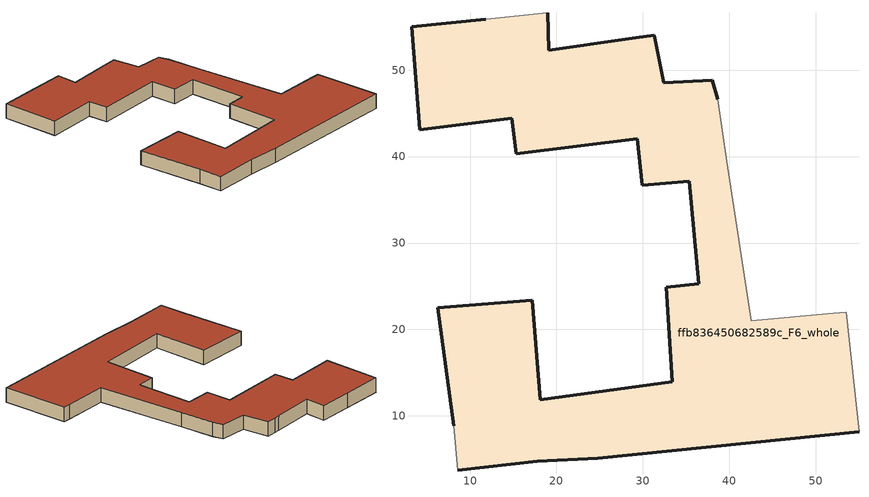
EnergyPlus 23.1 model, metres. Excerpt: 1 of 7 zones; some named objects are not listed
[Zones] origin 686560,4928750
ffb836450682589c_F6_whole
 floor to ffb836450682589c_F5_whole (EU_floor_Construction): 55,8.16 53.5,22 52.02,21.86 42.55,21 39.72,39.49 38.63,46.62 38.01,48.81 32.41,48.54 31.28,54.03 29.17,53.76 27.96,53.6 19.1,52.28 18.99,56.62 11.81,55.89 3.22,55.04 4.2,43.12 14.84,44.42 15.34,40.34 29.35,42.06 29.94,36.68 35.36,37.16 36.45,25.28 32.69,24.89 33.41,13.95 18.11,11.87 17.22,23.38 6.24,22.52 8.11,8.87 8.57,3.73 17.78,4.77 24.76,5.09 z18
 wall outside (EU_wall_Construction): 18.99,56.62 19.1,52.28 27.96,53.6 29.17,53.76 31.28,54.03 32.41,48.54 38.01,48.81 38.63,46.62 / 55,8.16 24.76,5.09 17.78,4.77 8.57,3.73 / 8.11,8.87 6.24,22.52 17.22,23.38 18.11,11.87 33.41,13.95 32.69,24.89 36.45,25.28 35.36,37.16 29.94,36.68 29.35,42.06 15.34,40.34 14.84,44.42 4.2,43.12 3.22,55.04 11.81,55.89 z18:21
 wall adiabatic (EU_wall_Construction): 11.81,55.89 18.99,56.62 / 38.63,46.62 39.72,39.49 42.55,21 52.02,21.86 53.5,22 55,8.16 / 8.57,3.73 8.11,8.87 z18:21
 roof outside (EU_roof_Construction): 38.01,48.81 38.63,46.62 39.72,39.49 42.55,21 52.02,21.86 53.5,22 55,8.16 24.76,5.09 17.78,4.77 8.57,3.73 8.11,8.87 6.24,22.52 17.22,23.38 18.11,11.87 33.41,13.95 32.69,24.89 36.45,25.28 35.36,37.16 29.94,36.68 29.35,42.06 15.34,40.34 14.84,44.42 4.2,43.12 3.22,55.04 11.81,55.89 18.99,56.62 19.1,52.28 27.96,53.6 29.17,53.76 31.28,54.03 32.41,48.54 z21
[Building]
EU S2 Campaign: North Axis=0; Terrain=City; Solar Distribution=FullExterior
[Site:Location]
Bologna: Latitude=44.5; Longitude=11.25; Time Zone=1; Elevation=37
[SizingPeriod:WeatherFileDays]
AnnualSizingPeriod: Begin Month=1; Begin Day of Month=1; End Month=12; End Day of Month=31; Day of Week for Start Day=Monday; Use Weather File Daylight Saving Period=No; Use Weather File Rain and Snow Indicators=No
[MATERIAL]
EU_InternalMass_Material: Roughness=MediumRough; Thickness=0.1; Conductivity=1; Density=1800; Specific Heat=900; Thermal Absorptance=0.9; Solar Absorptance=0.7; Visible Absorptance=0.7
[MATERIAL:NOMASS] Roughness=MediumRough; Thermal Absorptance=0.9; Solar Absorptance=0.7; Visible Absorptance=0.7
Name | Thermal Resistance
EU_wall_NoMass | 0.905828
EU_roof_NoMass | 0.37593
EU_floor_NoMass | 0.67114
[CONSTRUCTION]
EU_wall_Construction: EU_wall_NoMass
EU_roof_Construction: EU_roof_NoMass
EU_floor_Construction: EU_floor_NoMass
EU_InternalMass_Construction: EU_InternalMass_Material
[ZONE]
ffb836450682589c_F6_whole: Type=1; Multiplier=1; Ceiling Height=autocalculate; Volume=3463.59; Floor Area=autocalculate; Part of Total Floor Area=Yes
[INTERNALMASS]
ffb836450682589c_F6_whole_EU_InternalMass: Construction=EU_InternalMass_Construction; Zone or ZoneList=ffb836450682589c_F6_whole; Surface Area=1154.53
[OTHEREQUIPMENT]
EU_Step8_InternalGain_ffb836450682589c_F6_whole_f000: Fuel Type=Electricity; Zone or ZoneList or Space or SpaceList=ffb836450682589c_F6_whole; Schedule=EU_Step8_GainSchedule_ffb836450682589c_F6_whole_f000; Design Level Calculation Method=Watts/Area; Power per Zone Floor Area=1; Fraction Latent=0; Fraction Radiant=0; Fraction Lost=0; Carbon Dioxide Generation Rate=0; EndUse Subcategory=EU_Step8_InternalGains
[ZONEVENTILATION:DESIGNFLOWRATE]
EU_ConstantAir_ffb836450682589c_F6_whole: Zone or ZoneList or Space or SpaceList=ffb836450682589c_F6_whole; Schedule=EU_AlwaysOn; Design Flow Rate Calculation Method=AirChanges/Hour; Air Changes per Hour=0.73129; Ventilation Type=Natural; Fan Pressure Rise=0; Fan Total Efficiency=1; Constant Term Coefficient=1; Temperature Term Coefficient=0; Velocity Term Coefficient=0; Velocity Squared Term Coefficient=0; Minimum Indoor Temperature=-100; Maximum Indoor Temperature=100; Delta Temperature=-100; Minimum Outdoor Temperature=-100; Maximum Outdoor Temperature=100; Maximum Wind Speed=40
[HVACTEMPLATE:ZONE:IDEALLOADSAIRSYSTEM]
ffb836450682589c_F6_whole: Template Thermostat=EU_HeatOnly_ffb836450682589c_F6_whole; System Availability Schedule=EU_AlwaysOn; Maximum Heating Supply Air Temperature=50; Minimum Cooling Supply Air Temperature=13; Maximum Heating Supply Air Humidity Ratio=0.0156; Minimum Cooling Supply Air Humidity Ratio=0.0077; Heating Limit=NoLimit; Cooling Limit=NoLimit; Heating Availability Schedule=EU_AlwaysOn; Cooling Availability Schedule=EU_CoolingOff; Dehumidification Control Type=ConstantSensibleHeatRatio; Cooling Sensible Heat Ratio=0.7; Dehumidification Setpoint=60; Humidification Control Type=None; Humidification Setpoint=30; Outdoor Air Method=None; Outdoor Air Flow Rate per Person=0.00944; Outdoor Air Flow Rate per Zone Floor Area=0; Outdoor Air Flow Rate per Zone=0; Demand Controlled Ventilation Type=None; Outdoor Air Economizer Type=NoEconomizer; Heat Recovery Type=None; Sensible Heat Recovery Effectiveness=0.7; Latent Heat Recovery Effectiveness=0.65
[SIZING:ZONE]
ffb836450682589c_F6_whole: Zone Cooling Design Supply Air Temperature Input Method=SupplyAirTemperature; Zone Cooling Design Supply Air Temperature=13; Zone Heating Design Supply Air Temperature Input Method=SupplyAirTemperature; Zone Heating Design Supply Air Temperature=50; Zone Cooling Design Supply Air Humidity Ratio=0.008; Zone Heating Design Supply Air Humidity Ratio=0.008; Cooling Design Air Flow Method=DesignDay; Cooling Design Air Flow Rate=0; Cooling Minimum Air Flow per Zone Floor Area=0.000762; Cooling Minimum Air Flow=0; Cooling Minimum Air Flow Fraction=0.2; Heating Design Air Flow Method=DesignDay; Heating Design Air Flow Rate=0; Heating Maximum Air Flow per Zone Floor Area=0.002032; Heating Maximum Air Flow=0.141576; Heating Maximum Air Flow Fraction=0.3; Account for Dedicated Outdoor Air System=No; Dedicated Outdoor Air System Control Strategy=NeutralSupplyAir; Dedicated Outdoor Air Low Setpoint Temperature for Design=autosize; Dedicated Outdoor Air High Setpoint Temperature for Design=autosize; Zone Load Sizing Method=Sensible Load Only No Latent Load; Zone Latent Cooling Design Supply Air Humidity Ratio Input Method=HumidityRatioDifference; Zone Cooling Design Supply Air Humidity Ratio Difference=0.005; Zone Latent Heating Design Supply Air Humidity Ratio Input Method=HumidityRatioDifference; Zone Humidification Design Supply Air Humidity Ratio Difference=0.005
[SCHEDULE:CONSTANT]
Name | Hourly Value
EU_AlwaysOn | 1
EU_CoolingOff | 0
[SCHEDULE:FILE]
EU_Step8_GainSchedule_ffb836450682589c_F6_whole_f000: File=../../schedules/ffb836450682589c/ffb836450682589c_F6_whole_f000_gain.csv; Column Number=1; Rows to Skip at Top=0; Number of Hours of Data=8760; Column Separator=Comma; Interpolate to Timestep=No; Minutes per Item=60; Adjust Schedule for Daylight Savings=Yes
